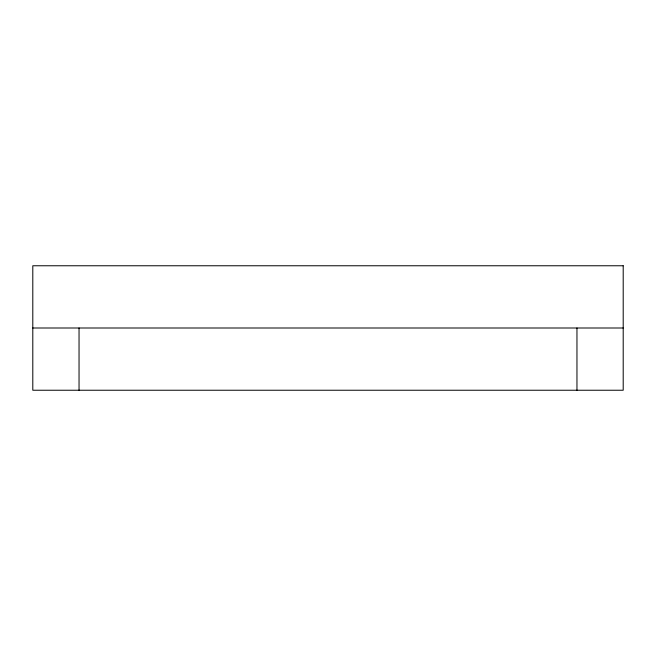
<?xml version="1.0" encoding="UTF-8"?>
<svg xmlns="http://www.w3.org/2000/svg" width="656" height="656" viewBox="0 0 656 656"><rect width="100%" height="100%" fill="white"/><g stroke="black" fill="none" stroke-linecap="round" stroke-linejoin="round"><path stroke-width="0.98" d="M32.8 328L623.2 328M576.96 328L576.96 390.238M79.04 328L79.04 390.238M623.2 265.762L32.8 265.762L32.8 390.238L623.2 390.238L623.2 265.762"/></g></svg>
